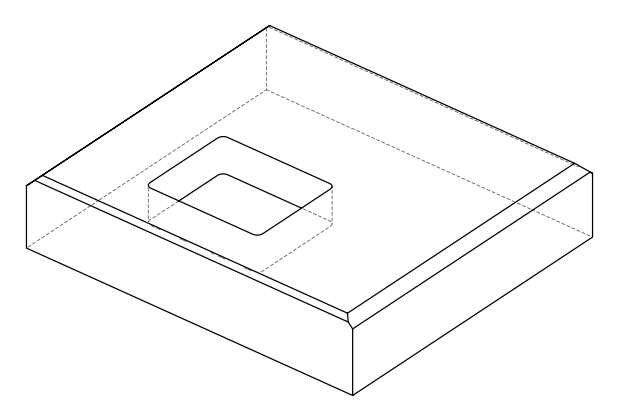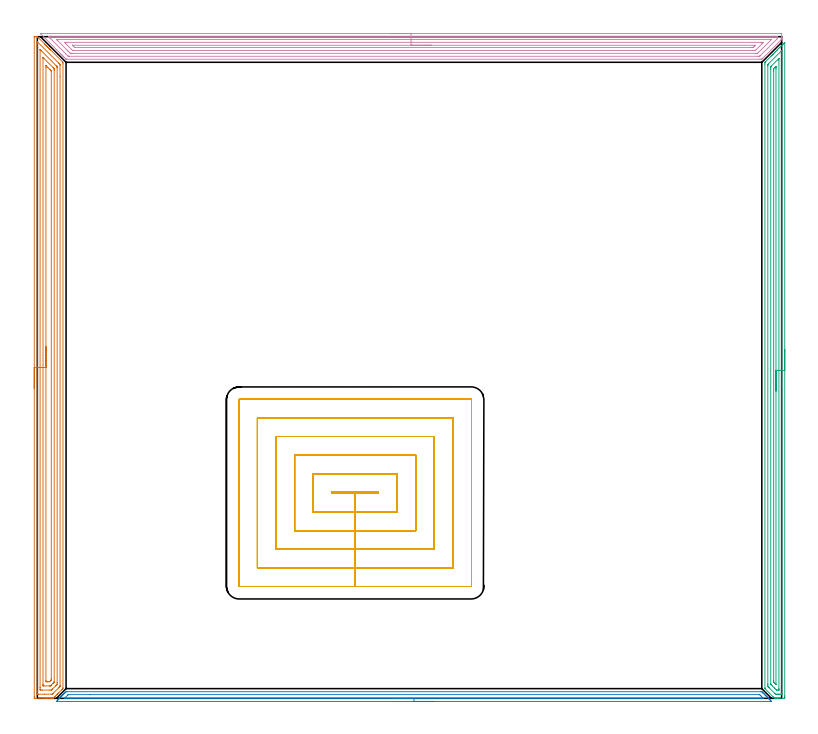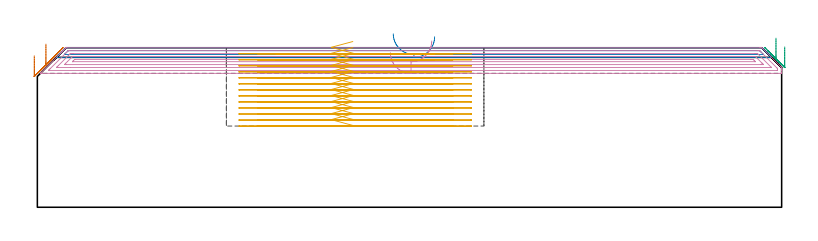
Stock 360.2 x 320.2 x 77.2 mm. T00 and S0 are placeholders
(PLAN: 5 operations, 1 tool changes, 80.6 min)
(1 AREA_MILL | FG_CHAMFER_SURFACE | UGT0205_001 | 12.86 min | 30942 mm3)
(2 AREA_MILL_1 | FG_CHAMFER_SURFACE_1 | UGT0205_001 | 5.65 min | 3822 mm3)
(3 AREA_MILL_2 | FG_CHAMFER_SURFACE_2 | UGT0205_001 | 10.17 min | 14711 mm3)
(4 AREA_MILL_3 | FG_CHAMFER_SURFACE_3 | UGT0205_001 | 14.18 min | 26490 mm3)
(5 MILL_RECTANGULAR_POCKET | POCKET_RECTANGULAR_STRAIGHT | NXT0201_011 | Follow Part, ap 3, ae 75% | 37.75 min | 483356 mm3)
(TOOL UGT0205_001 | Chamfer Mill 20 x 3 x 45 deg. | D20 FL50 Z2)
(TOOL NXT0201_011 | ENDMILL 12mm [2P460-1200-NA 1630] | D12 FL38 Z6)
(OP 1 AREA_MILL)
G17 G21 G94 G90
T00 M6
G54
G17 G0 G90 X-1.5 Y150.1 S1061 M3
G43 Z87.2 H0
Z73.3
G94 G1 Y150.138 Z72.428 F250.
Y150.252 Z71.564
Y150.441 Z70.712
Y150.703 Z69.88
Y151.037 Z69.074
Y151.44 Z68.3
Y151.908 Z67.564
Y152.44 Z66.872
Y153.029 Z66.229
Y153.672 Z65.64
Y154.364 Z65.109
Y155.1 Z64.64
Y155.874 Z64.237
Y156.68 Z63.903
Y157.512 Z63.641
Y158.364 Z63.452
Y159.228 Z63.338
Y160.1 Z63.3
Y319.773
X-1.496 Y320.027 Z63.304
X-1.491 Y320.197 Z63.305
X-1.459 Y320.199 Z63.337
X-1.291 Y320.2 Z63.504
X-1.122 Z63.673
X-0.043 Y320.199 Z64.755
X-0.026 Y320.198 Z64.772
X-0.005 Y320.194 Z64.792
X0.025 Y320.176 Z64.823
X0.193 Y320.009 Z64.989
X0.322 Y319.878 Z65.121
X0.595 Y319.605 Z65.395
X3.507 Y316.694 Z68.306
X3.552 Y316.65 Z68.349
X3.598 Y316.602 Z68.397
X3.793 Y316.407 Z68.592
X3.844 Y316.358 Z68.64
X3.896 Y316.305 Z68.695
X4.08 Y316.121 Z68.879
X4.135 Y316.067 Z68.932
X4.194 Y316.007 Z68.993
X4.366 Y315.834 Z69.165
X4.428 Y315.774 Z69.224
X4.491 Y315.709 Z69.29
X4.653 Y315.547 Z69.452
X4.72 Y315.482 Z69.516
X4.789 Y315.411 Z69.588
X4.94 Y315.261 Z69.739
X5.012 Y315.19 Z69.808
X5.087 Y315.113 Z69.886
X5.226 Y314.974 Z70.025
X5.304 Y314.898 Z70.1
X5.385 Y314.816 Z70.184
X5.513 Y314.688 Z70.312
X5.596 Y314.606 Z70.392
X5.683 Y314.518 Z70.482
X5.799 Y314.401 Z70.599
X5.888 Y314.314 Z70.684
X5.98 Y314.22 Z70.78
X6.086 Y314.114 Z70.885
X6.18 Y314.022 Z70.976
X6.278 Y313.922 Z71.078
X6.373 Y313.828 Z71.172
X6.472 Y313.73 Z71.268
X12.235 Y307.966 Z77.034
X12.396 Y307.806 Z77.189
X12.4 Y307.072 Z77.2
Y5.087
X12.394 Y4.698 Z77.191
X12.299 Y4.599 Z77.096
X12.022 Y4.32 Z76.818
X11.895 Y4.193 Z76.692
X10.269 Y2.567 Z75.066
X9.894 Y2.193 Z74.694
X9.761 Y2.061 Z74.561
X9.512 Y1.811 Z74.31
X9.393 Y1.691 Z74.189
X8.831 Y1.131 Z73.631
X8.618 Y0.917 Z73.416
X8.517 Y0.815 Z73.313
X8.42 Y0.719 Z73.219
X8.32 Y0.619 Z73.119
X8.225 Y0.523 Z73.021
X8.133 Y0.433 Z72.933
X8.022 Y0.322 Z72.821
X7.933 Y0.231 Z72.729
X7.847 Y0.146 Z72.646
X7.721 Y0.024 Z72.52
X7.692 Y0.004 Z72.49
X7.641 Y0.001 Z72.439
X7.606 Y0. Z72.404
X7.361 Z72.161
X6.565 Z71.365
X5.888 Z70.684
X4.673 Z69.47
X3.312 Z68.107
X-1.122 Z63.676
X-1.394 Y0.004 Z63.403
X-1.492 Y0.01 Z63.305
X-1.499 Y0.111 Z63.299
X-1.5 Y0.619 Z63.3
Y160.1
X-0.086 Z64.714
X-0.085 Y316.9 Z64.715
X-0.082 Y317.627 Z64.718
X-0.079 Y317.794 Z64.721
X-0.074 Y317.817 Z64.726
X-0.071 Y317.815 Z64.729
X-0.045 Y317.794 Z64.755
X10.269 Y307.481 Z75.069
X10.677 Y307.072 Z75.477
X10.816 Y306.929 Z75.616
X10.927 Y306.811 Z75.727
X10.979 Y306.748 Z75.779
X10.98 Y306.706 Z75.78
X10.985 Y306.343 Z75.785
X10.986 Y300.786 Z75.786
X10.985 Y6.143 Z75.785
X10.984 Y5.98 Z75.784
X10.981 Y5.798 Z75.781
X10.979 Y5.756 Z75.779
X10.96 Y5.721 Z75.76
X10.903 Y5.661 Z75.703
X10.744 Y5.496 Z75.544
X10.337 Y5.087 Z75.137
X7.649 Y2.398 Z72.449
X7.351 Y2.104 Z72.151
X7.266 Y2.024 Z72.066
X7.249 Y2.011 Z72.049
X7.222 Y2.006 Z72.022
X7.161 Y2.002 Z71.961
X3.459 Y2. Z68.259
X0.631 Z65.431
X0.152 Y2.001 Z64.952
X-0.022 Y2.005 Z64.778
X-0.054 Y2.008 Z64.746
X-0.079 Y2.014 Z64.721
X-0.08 Y2.053 Z64.72
X-0.084 Y2.242 Z64.716
X-0.085 Y2.406 Z64.715
X-0.086 Y3.137 Z64.714
Y160.1
X1.328 Z66.128
X1.329 Y313.69 Z66.129
X1.33 Y313.812 Z66.13
X1.333 Y313.908 Z66.133
X1.336 Y313.953 Z66.136
X1.352 Y313.939 Z66.152
X1.507 Y313.79 Z66.307
X1.974 Y313.326 Z66.774
X9.122 Y306.179 Z73.922
X9.393 Y305.905 Z74.193
X9.543 Y305.749 Z74.343
X9.559 Y305.73 Z74.359
X9.565 Y305.685 Z74.365
X9.568 Y305.589 Z74.368
X9.571 Y305.467 Z74.371
Y305.285
X9.572 Y305.103 Z74.372
X9.571 Y7.586 Z74.371
X9.566 Y6.874 Z74.366
X9.565 Y6.787 Z74.365
X9.527 Y6.737 Z74.327
X9.393 Y6.598 Z74.193
X9.089 Y6.29 Z73.889
X8.781 Y5.98 Z73.581
X7.321 Y4.519 Z72.121
X6.994 Y4.193 Z71.794
X6.877 Y4.079 Z71.677
X6.838 Y4.044 Z71.638
X6.807 Y4.018 Z71.607
X6.764 Y4.01 Z71.564
X6.077 Y4.001 Z70.877
X2.383 Y4. Z67.183
X1.693 Y4.003 Z66.493
X1.507 Y4.01 Z66.307
X1.335 Y4.021 Z66.135
X1.332 Y4.193 Z66.132
X1.33 Y4.374 Z66.13
X1.329 Y5.087 Z66.129
X1.328 Y5.269 Z66.128
Y160.1
X2.743 Z67.543
Y309.753
X2.745 Y310.048 Z67.545
X2.747 Y310.077 Z67.547
X2.748 Y310.086 Z67.548
X2.757 Y310.083 Z67.557
X2.868 Y309.977 Z67.668
X3.098 Y309.753 Z67.898
X7.641 Y305.21 Z72.441
X8.043 Y304.799 Z72.843
X8.142 Y304.697 Z72.942
X8.15 Y304.567 Z72.95
X8.153 Y304.392 Z72.953
X8.157 Y303.866 Z72.957
Y8.134
X8.155 Y7.95 Z72.955
X8.153 Y7.859 Z72.953
X8.15 Y7.818 Z72.95
X8.109 Y7.767 Z72.909
X7.876 Y7.527 Z72.676
X7.641 Y7.289 Z72.441
X7.435 Y7.083 Z72.235
X6.764 Y6.413 Z71.564
X6.55 Y6.199 Z71.35
X6.454 Y6.105 Z71.254
X6.394 Y6.05 Z71.194
X6.361 Y6.021 Z71.161
X6.316 Y6.01 Z71.116
X5.888 Y6. Z70.688
X5.868 Z70.668
X3.24 Z68.04
X2.834 Y6.01 Z67.634
X2.749 Y6.02 Z67.549
X2.746 Y6.079 Z67.546
X2.745 Y6.142 Z67.545
X2.743 Y6.507 Z67.543
Y6.874
Y160.1
X4.157 Z68.957
Y305.264
X4.162 Y306.152 Z68.962
X4.164 Y306.179 Z68.964
X4.188 Y306.202 Z68.988
X4.218 Y306.179 Z69.018
X5.012 Y305.39 Z69.812
X5.117 Y305.285 Z69.917
X6.01 Y304.392 Z70.81
X6.137 Y304.265 Z70.937
X6.405 Y303.993 Z71.205
X6.596 Y303.798 Z71.396
X6.737 Y303.651 Z71.537
X6.743 Y303.499 Z71.543
Y9.554
X6.741 Y9.118 Z71.541
X6.738 Y8.901 Z71.538
X6.736 Y8.85 Z71.536
X6.713 Y8.821 Z71.513
X6.662 Y8.765 Z71.462
X6.561 Y8.66 Z71.361
X6.216 Y8.326 Z71.016
X5.888 Y8.01 Z70.688
X5.656 Y8.004 Z70.456
X5.012 Y8.001 Z69.812
X4.782 Y8.002 Z69.582
X4.277 Y8.01 Z69.077
X4.164 Y8.021 Z68.964
X4.157 Y8.66 Z68.957
Y160.1
Y160.972 Z68.995
Y161.836 Z69.109
Y162.688 Z69.298
Y163.52 Z69.56
Y164.326 Z69.894
Y165.1 Z70.297
Y165.836 Z70.765
Y166.528 Z71.296
Y167.171 Z71.886
Y167.76 Z72.529
Y168.292 Z73.221
Y168.76 Z73.957
Y169.163 Z74.731
Y169.497 Z75.537
Y169.759 Z76.369
Y169.948 Z77.22
Y170.062 Z78.085
Y170.1 Z78.957
G0 Z87.2
M5
M2
(OP 2 AREA_MILL_1)
G17 G21 G94 G90
T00 M6
G54
G17 G0 G90 X192.25 Y-1.5 S1061 M3
G43 Z87.2 H0
Z82.5
G94 G1 X192.212 Z81.628 F250.
X192.098 Z80.764
X191.909 Z79.912
X191.647 Z79.08
X191.313 Z78.274
X190.91 Z77.5
X190.441 Z76.764
X189.91 Z76.072
X189.321 Z75.429
X188.678 Z74.84
X187.986 Z74.309
X187.25 Z73.84
X186.476 Z73.437
X185.67 Z73.103
X184.838 Z72.841
X183.986 Z72.652
X183.121 Z72.538
X182.25 Z72.5
X9.438
X9.223 Y-1.494 Z72.504
X9.218 Y-1.493 Z72.505
X9.223 Y-1.475 Z72.522
X9.625 Y-1.075 Z72.925
X9.769 Y-0.93 Z73.067
X9.819 Y-0.88 Z73.119
X10.016 Y-0.684 Z73.315
X10.065 Y-0.633 Z73.364
X10.117 Y-0.583 Z73.416
X10.311 Y-0.388 Z73.611
X10.362 Y-0.337 Z73.66
X10.415 Y-0.285 Z73.714
X10.607 Y-0.093 Z73.906
X10.659 Y-0.04 Z73.957
X10.713 Y0.013 Z74.012
X10.902 Y0.203 Z74.202
X10.955 Y0.257 Z74.254
X11.01 Y0.311 Z74.31
X11.198 Y0.498 Z74.497
X11.252 Y0.553 Z74.55
X11.308 Y0.609 Z74.608
X11.493 Y0.794 Z74.793
X11.548 Y0.85 Z74.847
X11.606 Y0.907 Z74.906
X11.789 Y1.089 Z75.088
X11.845 Y1.147 Z75.143
X11.904 Y1.204 Z75.203
X12.084 Y1.385 Z75.384
X12.142 Y1.443 Z75.44
X12.202 Y1.502 Z75.501
X12.38 Y1.68 Z75.679
X12.438 Y1.74 Z75.737
X12.499 Y1.8 Z75.799
X12.675 Y1.976 Z75.975
X12.735 Y2.037 Z76.033
X12.797 Y2.098 Z76.097
X12.971 Y2.271 Z76.27
X13.032 Y2.333 Z76.33
X13.095 Y2.396 Z76.395
X13.266 Y2.567 Z76.566
X13.328 Y2.63 Z76.626
X13.826 Y3.125 Z77.125
X13.896 Y3.194 Z77.192
X14.286 Y3.2 Z77.2
X350.214
X350.604 Y3.194 Z77.192
X350.674 Y3.126 Z77.125
X350.726 Y3.075 Z77.073
X351.107 Y2.694 Z76.692
X351.172 Y2.63 Z76.626
X351.234 Y2.567 Z76.566
X351.405 Y2.396 Z76.395
X351.468 Y2.333 Z76.33
X351.529 Y2.271 Z76.27
X351.703 Y2.098 Z76.097
X351.765 Y2.037 Z76.033
X351.825 Y1.976 Z75.975
X352. Y1.8 Z75.799
X352.062 Y1.74 Z75.737
X352.12 Y1.68 Z75.679
X352.298 Y1.502 Z75.501
X352.358 Y1.443 Z75.44
X352.416 Y1.385 Z75.384
X352.596 Y1.204 Z75.203
X352.655 Y1.147 Z75.143
X352.711 Y1.089 Z75.088
X352.894 Y0.907 Z74.906
X352.951 Y0.85 Z74.847
X353.007 Y0.794 Z74.793
X353.192 Y0.609 Z74.608
X353.248 Y0.553 Z74.55
X353.302 Y0.498 Z74.497
X353.49 Y0.311 Z74.31
X353.545 Y0.257 Z74.254
X353.598 Y0.203 Z74.202
X353.787 Y0.013 Z74.012
X353.841 Y-0.04 Z73.957
X353.893 Y-0.093 Z73.906
X354.085 Y-0.285 Z73.714
X354.138 Y-0.337 Z73.66
X354.188 Y-0.388 Z73.611
X354.383 Y-0.583 Z73.416
X354.435 Y-0.633 Z73.364
X354.484 Y-0.684 Z73.315
X354.681 Y-0.88 Z73.119
X354.731 Y-0.93 Z73.067
X354.875 Y-1.075 Z72.925
X354.979 Y-1.179 Z72.821
X355.176 Y-1.375 Z72.623
X355.276 Y-1.479 Z72.518
X355.283 Y-1.494 Z72.503
X355.276 Y-1.499 Z72.499
X355.062 Y-1.5 Z72.5
X182.25
Y-0.086 Z73.914
X13.347 Y-0.085 Z73.915
X13.255 Y-0.083 Z73.917
X13.088 Y-0.079 Z73.921
X13.121 Y-0.04 Z73.96
X13.253 Y0.099 Z74.099
X13.393 Y0.243 Z74.243
X14.589 Y1.439 Z75.439
X14.893 Y1.74 Z75.74
X14.926 Y1.769 Z75.769
X14.94 Y1.779 Z75.779
X14.996 Y1.782 Z75.782
X15.088 Y1.785 Z75.785
X25.564 Y1.786 Z75.786
X349.32 Y1.785 Z75.785
X349.366 Y1.784 Z75.784
X349.457 Y1.779 Z75.779
X349.569 Y1.769 Z75.769
X349.602 Y1.74 Z75.74
X350.214 Y1.136 Z75.136
X350.5 Y0.85 Z74.85
X351.107 Y0.242 Z74.242
X351.382 Y-0.04 Z73.96
X351.413 Y-0.074 Z73.926
X351.291 Y-0.081 Z73.919
X351.199 Y-0.084 Z73.916
X351.153 Y-0.085 Z73.915
X351.107 Y-0.086 Z73.914
X182.25
X181.378 Z73.952
X180.513 Z74.066
X179.662 Z74.255
X178.83 Z74.517
X178.024 Z74.851
X177.25 Z75.254
X176.514 Z75.723
X175.822 Z76.254
X175.179 Z76.843
X174.589 Z77.486
X174.058 Z78.178
X173.59 Z78.914
X173.187 Z79.688
X172.853 Z80.494
X172.591 Z81.326
X172.402 Z82.178
X172.288 Z83.043
X172.25 Z83.914
G0 Z87.2
M5
M2
(OP 3 AREA_MILL_2)
G17 G21 G94 G90
T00 M6
G54
G17 G0 G90 X361.7 Y168.7 S1061 M3
G43 Z87.2 H0
Z77.6
G94 G1 Y168.662 Z76.728 F250.
Y168.548 Z75.863
Y168.359 Z75.012
Y168.097 Z74.18
Y167.763 Z73.374
Y167.36 Z72.6
Y166.892 Z71.864
Y166.36 Z71.172
Y165.771 Z70.529
Y165.128 Z69.94
Y164.436 Z69.408
Y163.7 Z68.94
Y162.926 Z68.537
Y162.12 Z68.203
Y161.288 Z67.941
Y160.436 Z67.752
Y159.572 Z67.638
Y158.7 Z67.6
Y1.093
X361.699 Y0.615 Z67.601
X361.695 Y0.205 Z67.602
X361.691 Y0.01 Z67.605
X361.292 Y0. Z68.004
X358.657 Z70.639
X357.994 Z71.306
X356.9 Z72.398
X356.808 Y0.002 Z72.489
X356.783 Y0.02 Z72.516
X356.4 Y0.4 Z72.9
X356.022 Y0.777 Z73.275
X352.151 Y4.648 Z77.148
X352.107 Y4.699 Z77.193
X352.1 Y5.081 Z77.2
Y306.961
X352.106 Y307.767 Z77.193
X352.107 Y307.801 Z77.192
X352.156 Y307.854 Z77.143
X352.508 Y308.209 Z76.79
X355.143 Y310.845 Z74.153
X355.278 Y310.98 Z74.019
X355.445 Y311.146 Z73.853
X355.582 Y311.285 Z73.713
X355.725 Y311.426 Z73.573
X355.877 Y311.578 Z73.421
X356.022 Y311.724 Z73.274
X356.172 Y311.873 Z73.126
X356.309 Y312.01 Z72.989
X356.461 Y312.163 Z72.834
X356.953 Y312.653 Z72.347
X357.214 Y312.915 Z72.084
X357.339 Y313.041 Z71.957
X357.689 Y313.389 Z71.61
X357.877 Y313.577 Z71.423
X358.107 Y313.808 Z71.191
X358.218 Y313.919 Z71.079
X358.657 Y314.357 Z70.643
X359.096 Y314.798 Z70.2
X359.298 Y314.999 Z70.001
X359.363 Y315.063 Z69.937
X359.974 Y315.676 Z69.322
X360.192 Y315.892 Z69.108
X360.853 Y316.554 Z68.444
X361.037 Y316.737 Z68.263
X361.085 Y316.785 Z68.215
X361.626 Y317.327 Z67.672
X361.683 Y317.38 Z67.615
X361.695 Y317.383 Z67.604
X361.699 Y317.38 Z67.599
X361.7 Y158.7 Z67.6
X360.286 Z69.014
X360.285 Y2.532 Z69.015
X360.284 Y2.401 Z69.016
X360.279 Y2.029 Z69.021
X359.921 Y2.009 Z69.379
X359.535 Y2.003 Z69.765
X359.051 Y2. Z70.249
X358.657 Z70.643
X358.172 Y2.001 Z71.128
X357.778 Y2.004 Z71.522
X357.285 Y2.01 Z72.015
X356.9 Y2.355 Z72.4
X356.85 Y2.401 Z72.45
X354.169 Y5.081 Z75.131
X354.07 Y5.182 Z75.23
X353.863 Y5.396 Z75.437
X353.521 Y5.754 Z75.779
X353.518 Y5.841 Z75.782
X353.516 Y5.974 Z75.784
X353.514 Y6.737 Z75.786
Y6.867
Y306.067
X353.516 Y306.449 Z75.784
X353.518 Y306.64 Z75.782
X353.521 Y306.733 Z75.779
X353.53 Y306.768 Z75.77
X353.551 Y306.793 Z75.749
X353.712 Y306.96 Z75.588
X359.962 Y313.212 Z69.338
X360.06 Y313.309 Z69.24
X360.193 Y313.437 Z69.107
X360.272 Y313.51 Z69.028
X360.279 Y313.513 Z69.021
X360.281 Y313.464 Z69.019
X360.285 Y313.343 Z69.015
Y313.212
X360.286 Y313.055 Z69.014
Y158.7
X358.872 Z70.428
Y4.862
X358.87 Y4.188 Z70.43
X358.868 Y4.079 Z70.432
X358.865 Y4.026 Z70.435
X358.862 Y4.01 Z70.438
X358.837 Y4.005 Z70.463
X358.657 Y4.002 Z70.643
X357.961 Z71.339
X357.778 Y4.007 Z71.522
X357.719 Y4.01 Z71.581
X357.65 Y4.062 Z71.65
X357.516 Y4.188 Z71.784
X356.9 Y4.8 Z72.4
X356.618 Y5.081 Z72.682
X355.725 Y5.974 Z73.575
X355.143 Y6.556 Z74.157
X354.99 Y6.712 Z74.31
X354.953 Y6.754 Z74.347
X354.937 Y6.774 Z74.363
X354.935 Y6.796 Z74.365
X354.931 Y6.867 Z74.369
X354.929 Y7.085 Z74.371
X354.928 Y304.499 Z74.372
X354.929 Y305.174 Z74.371
X354.931 Y305.39 Z74.369
X354.935 Y305.61 Z74.365
X354.943 Y305.732 Z74.357
X354.994 Y305.787 Z74.306
X355.143 Y305.943 Z74.157
X358.747 Y309.548 Z70.553
X358.84 Y309.64 Z70.46
X358.854 Y309.648 Z70.446
X358.864 Y309.653 Z70.436
X358.866 Y309.64 Z70.434
X358.87 Y309.498 Z70.43
X358.871 Y309.422 Z70.429
X358.872 Y308.747 Z70.428
Y158.7
X357.457 Z71.843
Y6.867
X357.456 Y6.771 Z71.844
X357.453 Y6.724 Z71.847
X357.451 Y6.712 Z71.849
X357.446 Y6.714 Z71.854
X357.285 Y6.867 Z72.015
X356.9 Y7.25 Z72.4
X356.394 Y7.76 Z72.906
X356.359 Y7.801 Z72.941
X356.35 Y7.833 Z72.95
X356.347 Y7.902 Z72.953
X356.344 Y8.044 Z72.956
X356.343 Y8.327 Z72.957
Y8.653
Y303.388
X356.344 Y303.954 Z72.956
X356.346 Y304.281 Z72.954
X356.35 Y304.564 Z72.95
X356.356 Y304.696 Z72.944
X356.862 Y305.213 Z72.438
X356.9 Y305.251 Z72.4
X357.309 Y305.652 Z71.991
X357.372 Y305.712 Z71.928
X357.451 Y305.772 Z71.849
X357.453 Y305.672 Z71.847
X357.456 Y305.502 Z71.844
X357.457 Y305.174 Z71.843
Y304.607
Y158.7
Y157.828 Z71.881
Y156.964 Z71.995
Y156.112 Z72.183
Y155.28 Z72.446
Y154.474 Z72.78
Y153.7 Z73.182
Y152.964 Z73.651
Y152.272 Z74.182
Y151.629 Z74.772
Y151.04 Z75.415
Y150.508 Z76.107
Y150.04 Z76.843
Y149.637 Z77.616
Y149.303 Z78.422
Y149.041 Z79.254
Y148.852 Z80.106
Y148.738 Z80.971
Y148.7 Z81.843
G0 Z87.2
M5
M2
(OP 4 AREA_MILL_3)
G17 G21 G94 G90
T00 M6
G54
G17 G0 G90 X170.85 Y321.7 S1061 M3
G43 Z87.2 H0
Z74.8
G94 G1 X170.888 Z73.928 F250.
X171.002 Z73.064
X171.191 Z72.212
X171.453 Z71.38
X171.787 Z70.574
X172.19 Z69.8
X172.658 Z69.064
X173.19 Z68.372
X173.779 Z67.729
X174.422 Z67.14
X175.114 Z66.608
X175.85 Z66.14
X176.624 Z65.737
X177.43 Z65.403
X178.262 Z65.141
X179.113 Z64.952
X179.978 Z64.838
X180.85 Z64.8
X359.578
X359.791 Y321.698 Z64.802
X360.197 Y321.691 Z64.805
X360.2 Y321.581 Z64.916
Y320.353 Z66.142
Y319.661 Z66.839
Y319.328 Z67.171
Y319.068 Z67.425
X360.199 Y318.932 Z67.558
X360.19 Y318.897 Z67.592
X360.16 Y318.856 Z67.635
X360.025 Y318.724 Z67.774
X359.89 Y318.588 Z67.908
X359.758 Y318.456 Z68.041
X351.088 Y309.788 Z76.712
X350.642 Y309.344 Z77.156
X350.601 Y309.307 Z77.193
X350.554 Y309.305 Z77.194
X349.748 Y309.3 Z77.2
X14.186
X13.904 Y309.305 Z77.191
X13.888 Y309.316 Z77.181
X13.827 Y309.372 Z77.125
X13.137 Y310.062 Z76.436
X12.992 Y310.206 Z76.29
X12.846 Y310.353 Z76.145
X12.701 Y310.498 Z76.
X12.551 Y310.647 Z75.848
X12.399 Y310.8 Z75.698
X12.266 Y310.933 Z75.564
X12.109 Y311.088 Z75.407
X11.952 Y311.247 Z75.251
X11.83 Y311.369 Z75.129
X11.668 Y311.529 Z74.965
X11.505 Y311.694 Z74.804
X11.394 Y311.805 Z74.693
X11.227 Y311.97 Z74.524
X11.058 Y312.141 Z74.357
X1.675 Y321.525 Z64.974
X1.531 Y321.677 Z64.822
X1.514 Y321.698 Z64.801
X1.675 Y321.7 Z64.8
X180.85
Y320.286 Z66.214
X357.791 Y320.285 Z66.215
X357.86
X358.169 Y320.279 Z66.221
X358.19 Y320.178 Z66.322
X358.196 Y319.953 Z66.547
X358.192 Y319.471 Z67.029
X358.19 Y319.371 Z67.129
X358.137 Y319.299 Z67.201
X358.054 Y319.211 Z67.289
X357.791 Y318.941 Z67.559
X350.066 Y311.215 Z75.285
X349.748 Y310.899 Z75.601
X349.618 Y310.775 Z75.725
X349.566 Y310.727 Z75.773
X349.473 Y310.721 Z75.779
X349.267 Y310.718 Z75.782
X348.854 Y310.715 Z75.786
X15.458 Z75.785
X15.046 Y310.719 Z75.781
X14.948 Y310.721 Z75.779
X14.814 Y310.847 Z75.653
X14.633 Y311.019 Z75.481
X14.121 Y311.529 Z74.971
X13.739 Y311.91 Z74.59
X6.179 Y319.471 Z67.029
X5.697 Y319.956 Z66.544
X5.48 Y320.182 Z66.318
X5.396 Y320.279 Z66.221
X5.697 Y320.284 Z66.216
X5.766 Y320.285 Z66.215
X180.85 Y320.286 Z66.214
Y318.872 Z67.628
X354.823 Y318.871 Z67.629
X354.963 Y318.87 Z67.63
X355.11 Y318.868 Z67.632
X355.244 Y318.865 Z67.635
X355.17 Y318.778 Z67.722
X355.11 Y318.71 Z67.79
X348.812 Y312.412 Z74.088
X348.526 Y312.137 Z74.363
X348.244 Y312.132 Z74.368
X347.961 Y312.13 Z74.37
X347.354 Y312.129 Z74.371
X347.067 Y312.128 Z74.372
X17.314 Y312.129 Z74.371
X16.706
X16.42 Y312.132 Z74.368
X16.134 Y312.135 Z74.365
X15.965 Y312.146 Z74.354
X15.874 Y312.233 Z74.267
X15.689 Y312.412 Z74.088
X15.527 Y312.573 Z73.927
X14.805 Y313.294 Z73.206
X10.165 Y317.934 Z68.566
X9.514 Y318.588 Z67.912
X9.271 Y318.837 Z67.663
X9.256 Y318.865 Z67.635
X9.271 Y318.866 Z67.634
X9.879 Y318.871 Z67.629
X16.087 Y318.872 Z67.628
X180.85
Y317.457 Z69.043
X350.
X350.642 Y317.456 Z69.044
X350.896 Y317.455 Z69.045
X351.197 Y317.45 Z69.05
X351.376 Y317.437 Z69.063
X351.248 Y317.302 Z69.198
X351.151 Y317.203 Z69.297
X350.775 Y316.824 Z69.676
X350.709 Y316.757 Z69.743
X347.961 Y314.009 Z72.491
X347.599 Y313.651 Z72.849
X347.52 Y313.577 Z72.923
X347.497 Y313.557 Z72.943
X347.466 Y313.55 Z72.95
X347.388 Y313.547 Z72.953
X347.067 Y313.544 Z72.956
X346.815 Y313.543 Z72.957
X346.173
X17.955
X17.314 Y313.547 Z72.953
X17.055 Y313.55 Z72.95
X16.42 Y314.131 Z72.369
X14.633 Y315.915 Z70.585
X13.739 Y316.809 Z69.691
X13.105 Y317.45 Z69.05
X13.739 Y317.455 Z69.045
X13.992 Y317.457 Z69.043
X180.85
Y316.043 Z70.457
X347.17
X347.377 Y316.04 Z70.46
X347.513 Y316.036 Z70.464
X347.526 Y316.034 Z70.466
X347.522 Y316.027 Z70.473
X347.503 Y316.004 Z70.496
X347.443 Y315.941 Z70.559
X346.812 Y315.311 Z71.189
X346.555 Y315.059 Z71.441
X346.477 Y314.987 Z71.513
X346.444 Y314.964 Z71.536
X346.38 Y314.961 Z71.539
X346.276 Y314.958 Z71.542
X346.173 Y314.957 Z71.543
X345.383
X18.31 Y314.958 Z71.542
X18.208 Y314.959 Z71.541
X18.105 Y314.963 Z71.537
X18.045 Y314.966 Z71.534
X18.011 Y314.996 Z71.504
X17.943 Y315.059 Z71.441
X17.314 Y315.685 Z70.815
X17.06 Y315.941 Z70.559
X16.98 Y316.028 Z70.472
X16.974 Y316.035 Z70.465
X16.986 Y316.037 Z70.463
X17.039 Y316.041 Z70.459
X17.108 Y316.042 Z70.458
X17.211 Y316.043 Z70.457
X180.85
X181.722 Z70.495
X182.586 Z70.609
X183.438 Z70.798
X184.27 Z71.06
X185.076 Z71.394
X185.85 Z71.797
X186.586 Z72.265
X187.278 Z72.796
X187.921 Z73.386
X188.51 Z74.029
X189.041 Z74.721
X189.51 Z75.457
X189.913 Z76.231
X190.247 Z77.037
X190.509 Z77.869
X190.698 Z78.72
X190.812 Z79.585
X190.85 Z80.457
G0 Z87.2
M5
M2
(OP 5 MILL_RECTANGULAR_POCKET)
G17 G21 G94 G90
T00 M6
G54
G17 G0 G90 X152.676 Y99.7 S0 M3
G43 Z87.2 H1
Z80.2
G94 G1 X142.5 Z77.473 F250.
Y99.1 Z77.312
X153.8 Z74.285
X165.1 F500.
Y99.7
X142.5
Y99.1
X153.8
Y90.1
X174.1
Y108.7
X133.5
Y90.1
X153.8
Y81.1
X183.1
Y117.7
X124.5
Y81.1
X153.8
Y72.1
X192.1
Y126.7
X115.5
Y72.1
X153.8
Y63.1
X201.1
Y135.7
X106.5
Y63.1
X153.8
Y54.1
X209.9
G3 X210.1 Y54.3 R0.2
G1 Y144.5
G3 X209.9 Y144.7 R0.2
G1 X97.7
G3 X97.5 Y144.5 R0.2
G1 Y54.3
G3 X97.7 Y54.1 R0.2
G1 X153.8
X154.8
G0 X152.676 Y99.7 Z77.285
G1 X142.5 Z74.558 F250.
Y99.1 Z74.397
X153.8 Z71.369
X165.1 F500.
Y99.7
X142.5
Y99.1
X153.8
Y90.1
X174.1
Y108.7
X133.5
Y90.1
X153.8
Y81.1
X183.1
Y117.7
X124.5
Y81.1
X153.8
Y72.1
X192.1
Y126.7
X115.5
Y72.1
X153.8
Y63.1
X201.1
Y135.7
X106.5
Y63.1
X153.8
Y54.1
X209.9
G3 X210.1 Y54.3 R0.2
G1 Y144.5
G3 X209.9 Y144.7 R0.2
G1 X97.7
G3 X97.5 Y144.5 R0.2
G1 Y54.3
G3 X97.7 Y54.1 R0.2
G1 X153.8
X154.8
G0 X152.676 Y99.7 Z74.369
G1 X142.5 Z71.642 F250.
Y99.1 Z71.482
X153.8 Z68.454
X165.1 F500.
Y99.7
X142.5
Y99.1
X153.8
Y90.1
X174.1
Y108.7
X133.5
Y90.1
X153.8
Y81.1
X183.1
Y117.7
X124.5
Y81.1
X153.8
Y72.1
X192.1
Y126.7
X115.5
Y72.1
X153.8
Y63.1
X201.1
Y135.7
X106.5
Y63.1
X153.8
Y54.1
X209.9
G3 X210.1 Y54.3 R0.2
G1 Y144.5
G3 X209.9 Y144.7 R0.2
G1 X97.7
G3 X97.5 Y144.5 R0.2
G1 Y54.3
G3 X97.7 Y54.1 R0.2
G1 X153.8
X154.8
G0 X152.676 Y99.7 Z71.454
G1 X142.5 Z68.727 F250.
Y99.1 Z68.566
X153.8 Z65.538
X165.1 F500.
Y99.7
X142.5
Y99.1
X153.8
Y90.1
X174.1
Y108.7
X133.5
Y90.1
X153.8
Y81.1
X183.1
Y117.7
X124.5
Y81.1
X153.8
Y72.1
X192.1
Y126.7
X115.5
Y72.1
X153.8
Y63.1
X201.1
Y135.7
X106.5
Y63.1
X153.8
Y54.1
X209.9
G3 X210.1 Y54.3 R0.2
G1 Y144.5
G3 X209.9 Y144.7 R0.2
G1 X97.7
G3 X97.5 Y144.5 R0.2
G1 Y54.3
G3 X97.7 Y54.1 R0.2
G1 X153.8
X154.8
G0 X152.676 Y99.7 Z68.538
G1 X142.5 Z65.812 F250.
Y99.1 Z65.651
X153.8 Z62.623
X165.1 F500.
Y99.7
X142.5
Y99.1
X153.8
Y90.1
X174.1
Y108.7
X133.5
Y90.1
X153.8
Y81.1
X183.1
Y117.7
X124.5
Y81.1
X153.8
Y72.1
X192.1
Y126.7
X115.5
Y72.1
X153.8
Y63.1
X201.1
Y135.7
X106.5
Y63.1
X153.8
Y54.1
X209.9
G3 X210.1 Y54.3 R0.2
G1 Y144.5
G3 X209.9 Y144.7 R0.2
G1 X97.7
G3 X97.5 Y144.5 R0.2
G1 Y54.3
G3 X97.7 Y54.1 R0.2
G1 X153.8
X154.8
G0 X152.676 Y99.7 Z65.623
G1 X142.5 Z62.896 F250.
Y99.1 Z62.735
X153.8 Z59.708
X165.1 F500.
Y99.7
X142.5
Y99.1
X153.8
Y90.1
X174.1
Y108.7
X133.5
Y90.1
X153.8
Y81.1
X183.1
Y117.7
X124.5
Y81.1
X153.8
Y72.1
X192.1
Y126.7
X115.5
Y72.1
X153.8
Y63.1
X201.1
Y135.7
X106.5
Y63.1
X153.8
Y54.1
X209.9
G3 X210.1 Y54.3 R0.2
G1 Y144.5
G3 X209.9 Y144.7 R0.2
G1 X97.7
G3 X97.5 Y144.5 R0.2
G1 Y54.3
G3 X97.7 Y54.1 R0.2
G1 X153.8
X154.8
G0 X152.676 Y99.7 Z62.708
G1 X142.5 Z59.981 F250.
Y99.1 Z59.82
X153.8 Z56.792
X165.1 F500.
Y99.7
X142.5
Y99.1
X153.8
Y90.1
X174.1
Y108.7
X133.5
Y90.1
X153.8
Y81.1
X183.1
Y117.7
X124.5
Y81.1
X153.8
Y72.1
X192.1
Y126.7
X115.5
Y72.1
X153.8
Y63.1
X201.1
Y135.7
X106.5
Y63.1
X153.8
Y54.1
X209.9
G3 X210.1 Y54.3 R0.2
G1 Y144.5
G3 X209.9 Y144.7 R0.2
G1 X97.7
G3 X97.5 Y144.5 R0.2
G1 Y54.3
G3 X97.7 Y54.1 R0.2
G1 X153.8
X154.8
G0 X152.676 Y99.7 Z59.792
G1 X142.5 Z57.065 F250.
Y99.1 Z56.905
X153.8 Z53.877
X165.1 F500.
Y99.7
X142.5
Y99.1
X153.8
Y90.1
X174.1
Y108.7
X133.5
Y90.1
X153.8
Y81.1
X183.1
Y117.7
X124.5
Y81.1
X153.8
Y72.1
X192.1
Y126.7
X115.5
Y72.1
X153.8
Y63.1
X201.1
Y135.7
X106.5
Y63.1
X153.8
Y54.1
X209.9
G3 X210.1 Y54.3 R0.2
G1 Y144.5
G3 X209.9 Y144.7 R0.2
G1 X97.7
G3 X97.5 Y144.5 R0.2
G1 Y54.3
G3 X97.7 Y54.1 R0.2
G1 X153.8
X154.8
G0 X152.676 Y99.7 Z56.877
G1 X142.5 Z54.15 F250.
Y99.1 Z53.989
X153.8 Z50.962
X165.1 F500.
Y99.7
X142.5
Y99.1
X153.8
Y90.1
X174.1
Y108.7
X133.5
Y90.1
X153.8
Y81.1
X183.1
Y117.7
X124.5
Y81.1
X153.8
Y72.1
X192.1
Y126.7
X115.5
Y72.1
X153.8
Y63.1
X201.1
Y135.7
X106.5
Y63.1
X153.8
Y54.1
X209.9
G3 X210.1 Y54.3 R0.2
G1 Y144.5
G3 X209.9 Y144.7 R0.2
G1 X97.7
G3 X97.5 Y144.5 R0.2
G1 Y54.3
G3 X97.7 Y54.1 R0.2
G1 X153.8
X154.8
G0 X152.676 Y99.7 Z53.962
G1 X142.5 Z51.235 F250.
Y99.1 Z51.074
X153.8 Z48.046
X165.1 F500.
Y99.7
X142.5
Y99.1
X153.8
Y90.1
X174.1
Y108.7
X133.5
Y90.1
X153.8
Y81.1
X183.1
Y117.7
X124.5
Y81.1
X153.8
Y72.1
X192.1
Y126.7
X115.5
Y72.1
X153.8
Y63.1
X201.1
Y135.7
X106.5
Y63.1
X153.8
Y54.1
X209.9
G3 X210.1 Y54.3 R0.2
G1 Y144.5
G3 X209.9 Y144.7 R0.2
G1 X97.7
G3 X97.5 Y144.5 R0.2
G1 Y54.3
G3 X97.7 Y54.1 R0.2
G1 X153.8
X154.8
G0 X152.676 Y99.7 Z51.046
G1 X142.5 Z48.319 F250.
Y99.1 Z48.159
X153.8 Z45.131
X165.1 F500.
Y99.7
X142.5
Y99.1
X153.8
Y90.1
X174.1
Y108.7
X133.5
Y90.1
X153.8
Y81.1
X183.1
Y117.7
X124.5
Y81.1
X153.8
Y72.1
X192.1
Y126.7
X115.5
Y72.1
X153.8
Y63.1
X201.1
Y135.7
X106.5
Y63.1
X153.8
Y54.1
X209.9
G3 X210.1 Y54.3 R0.2
G1 Y144.5
G3 X209.9 Y144.7 R0.2
G1 X97.7
G3 X97.5 Y144.5 R0.2
G1 Y54.3
G3 X97.7 Y54.1 R0.2
G1 X153.8
X154.8
G0 X152.676 Y99.7 Z48.131
G1 X142.5 Z45.404 F250.
Y99.1 Z45.243
X153.8 Z42.215
X165.1 F500.
Y99.7
X142.5
Y99.1
X153.8
Y90.1
X174.1
Y108.7
X133.5
Y90.1
X153.8
Y81.1
X183.1
Y117.7
X124.5
Y81.1
X153.8
Y72.1
X192.1
Y126.7
X115.5
Y72.1
X153.8
Y63.1
X201.1
Y135.7
X106.5
Y63.1
X153.8
Y54.1
X209.9
G3 X210.1 Y54.3 R0.2
G1 Y144.5
G3 X209.9 Y144.7 R0.2
G1 X97.7
G3 X97.5 Y144.5 R0.2
G1 Y54.3
G3 X97.7 Y54.1 R0.2
G1 X153.8
X154.8
G0 X152.676 Y99.7 Z45.215
G1 X142.5 Z42.489 F250.
Y99.1 Z42.328
X153.8 Z39.3
X165.1 F500.
Y99.7
X142.5
Y99.1
X153.8
Y90.1
X174.1
Y108.7
X133.5
Y90.1
X153.8
Y81.1
X183.1
Y117.7
X124.5
Y81.1
X153.8
Y72.1
X192.1
Y126.7
X115.5
Y72.1
X153.8
Y63.1
X201.1
Y135.7
X106.5
Y63.1
X153.8
Y54.1
X209.9
G3 X210.1 Y54.3 R0.2
G1 Y144.5
G3 X209.9 Y144.7 R0.2
G1 X97.7
G3 X97.5 Y144.5 R0.2
G1 Y54.3
G3 X97.7 Y54.1 R0.2
G1 X153.8
X154.8
G0 Z87.2
M5
M2
